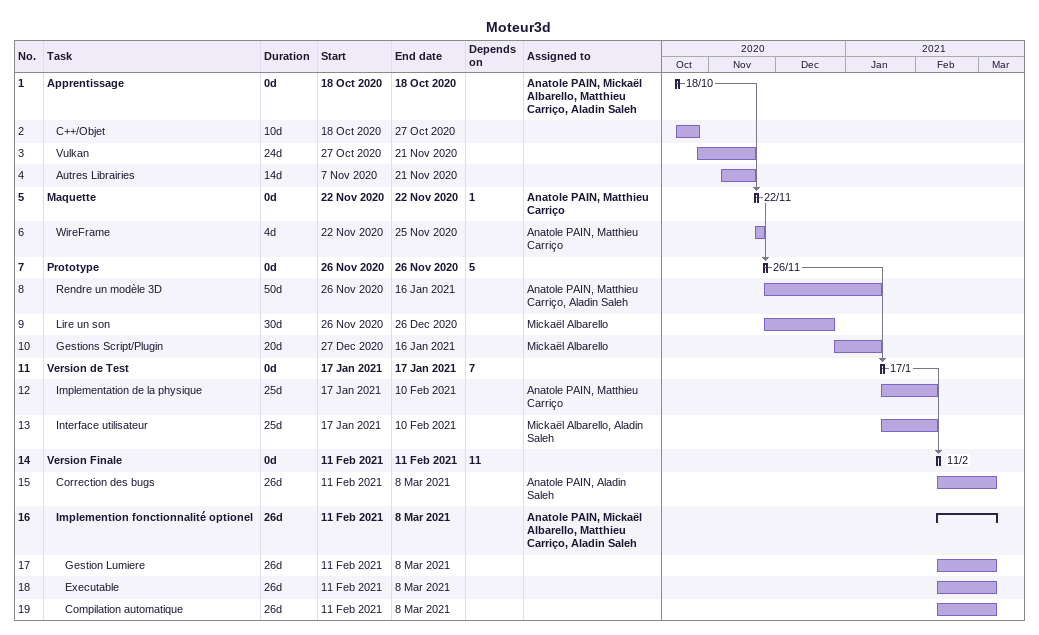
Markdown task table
Moteur3d

| ID | Level | Task | Duration | Start | Finish | Predecessors | Resources |
|---|---|---|---|---|---|---|---|
| 1 | 1 | **Apprentissage** | 0d | 2020-10-18 | 2020-10-18 |  | Anatole PAIN, Mickaël Albarello, Matthieu Carriço, Aladin Saleh |
| 2 | 2 | C++/Objet | 10d | 2020-10-18 | 2020-10-27 |  |  |
| 3 | 2 | Vulkan | 24d | 2020-10-27 | 2020-11-21 |  |  |
| 4 | 2 | Autres Librairies | 14d | 2020-11-07 | 2020-11-21 |  |  |
| 5 | 1 | **Maquette** | 0d | 2020-11-22 | 2020-11-22 | 1 | Anatole PAIN, Matthieu Carriço |
| 6 | 2 | WireFrame | 4d | 2020-11-22 | 2020-11-25 |  | Anatole PAIN, Matthieu Carriço |
| 7 | 1 | **Prototype** | 0d | 2020-11-26 | 2020-11-26 | 5 |  |
| 8 | 2 | Rendre un modèle 3D | 50d | 2020-11-26 | 2021-01-16 |  | Anatole PAIN, Matthieu Carriço, Aladin Saleh |
| 9 | 2 | Lire un son | 30d | 2020-11-26 | 2020-12-26 |  | Mickaël Albarello |
| 10 | 2 | Gestions Script/Plugin | 20d | 2020-12-27 | 2021-01-16 |  | Mickaël Albarello |
| 11 | 1 | **Version de Test** | 0d | 2021-01-17 | 2021-01-17 | 7 |  |
| 12 | 2 | Implementation de la physique | 25d | 2021-01-17 | 2021-02-10 |  | Anatole PAIN, Matthieu Carriço |
| 13 | 2 | Interface utilisateur | 25d | 2021-01-17 | 2021-02-10 |  | Mickaël Albarello, Aladin Saleh |
| 14 | 1 | **Version Finale** | 0d | 2021-02-11 | 2021-02-11 | 11 |  |
| 15 | 2 | Correction des bugs | 26d | 2021-02-11 | 2021-03-08 |  | Anatole PAIN, Aladin Saleh |
| 16 | 2 | **Implemention fonctionnalité optionel** | 26d | 2021-02-11 | 2021-03-08 |  | Anatole PAIN, Mickaël Albarello, Matthieu Carriço, Aladin Saleh |
| 17 | 3 | Gestion Lumiere | 26d | 2021-02-11 | 2021-03-08 |  |  |
| 18 | 3 | Executable | 26d | 2021-02-11 | 2021-03-08 |  |  |
| 19 | 3 | Compilation automatique | 26d | 2021-02-11 | 2021-03-08 |  |  |
